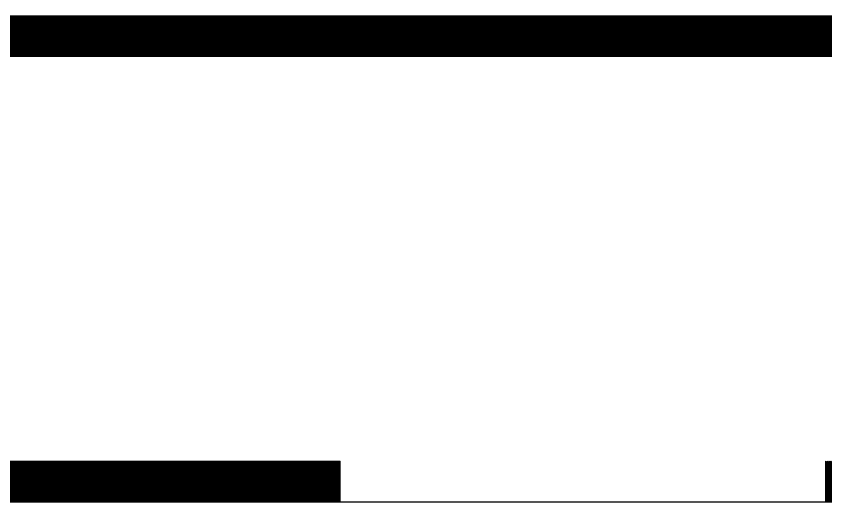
# Model space of a CAD drawing. Extents: x 0 to 510, y -72 to 72.
# Drawn here: x 120 to 240, y -0.2 to 72 of the extents above; entities that cross this region are included whole.
import ezdxf

# ---------------------------------------------------------------- set-up
doc = ezdxf.new("R2010")
doc.units = 0
doc.header["$MEASUREMENT"] = 0
doc.layers.get('0').update_dxf_attribs({"linetype": 'CONTINUOUS'})

msp = doc.modelspace()

# ---------------------------------------------------------------- hatches: boundary and pattern name
h = msp.add_hatch()
h.set_pattern_fill('ANSI31', color=256)
h.paths.add_polyline_path([(408, 72), (0, 72), (0, 0), (168, 0), (168, 6), (6, 6), (6, 66), (408, 66)])
h.paths.add_polyline_path([(408, 6), (240, 6), (240, 0), (408, 0)], flags=17)

# ---------------------------------------------------------------- linework, layer by layer
for p, q in [((168, 0), (168, 6)), ((240, 0), (240, 6))]:
    msp.add_line(p, q)
msp.add_lwpolyline([(0, 0), (408, 0), (408, 72), (0, 72)], close=True)
for points in [[(408, 66), (6, 66), (6, 6), (168, 6)], [(204, 0), (408, 0), (408, -36), (0, -36), (0, 0), (168, 0)]]:
    msp.add_lwpolyline(points)

doc.saveas('drawing.dxf')
